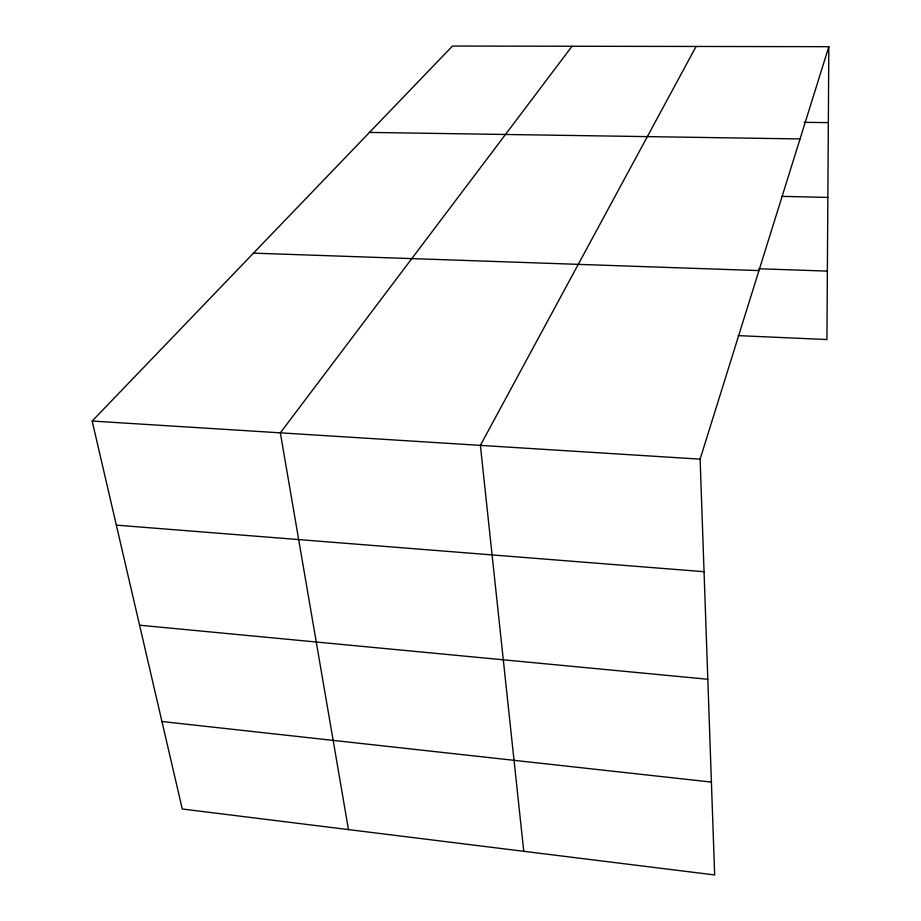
<?xml version="1.0" encoding="UTF-8"?>
<svg xmlns="http://www.w3.org/2000/svg" width="921" height="921" viewBox="0 0 921 921"><rect width="100%" height="100%" fill="white"/><g stroke="black" fill="none" stroke-linecap="round" stroke-linejoin="round"><path stroke-width="1.38" d="M828.831 46.683L700.11 459.142L714.661 874.95L182.266 809.006L92.169 421.047L452.464 46.05L828.831 46.683L826.931 339.538L738.205 335.624M696.092 46.464L480.382 445.373L523.761 851.303M572.045 46.257L280.341 432.835L348.472 829.591M804.079 122.32L828.347 122.631M369.482 132.417L800.05 138.933M782.182 196.357L827.852 197.428M758.835 268.759L827.38 271.108M253.482 253.148L758.962 270.59M92.169 421.047L700.11 459.142M116.334 525.131L704.047 571.711M139.578 625.209L707.812 679.249M161.946 721.523L711.415 782.079"/></g></svg>
